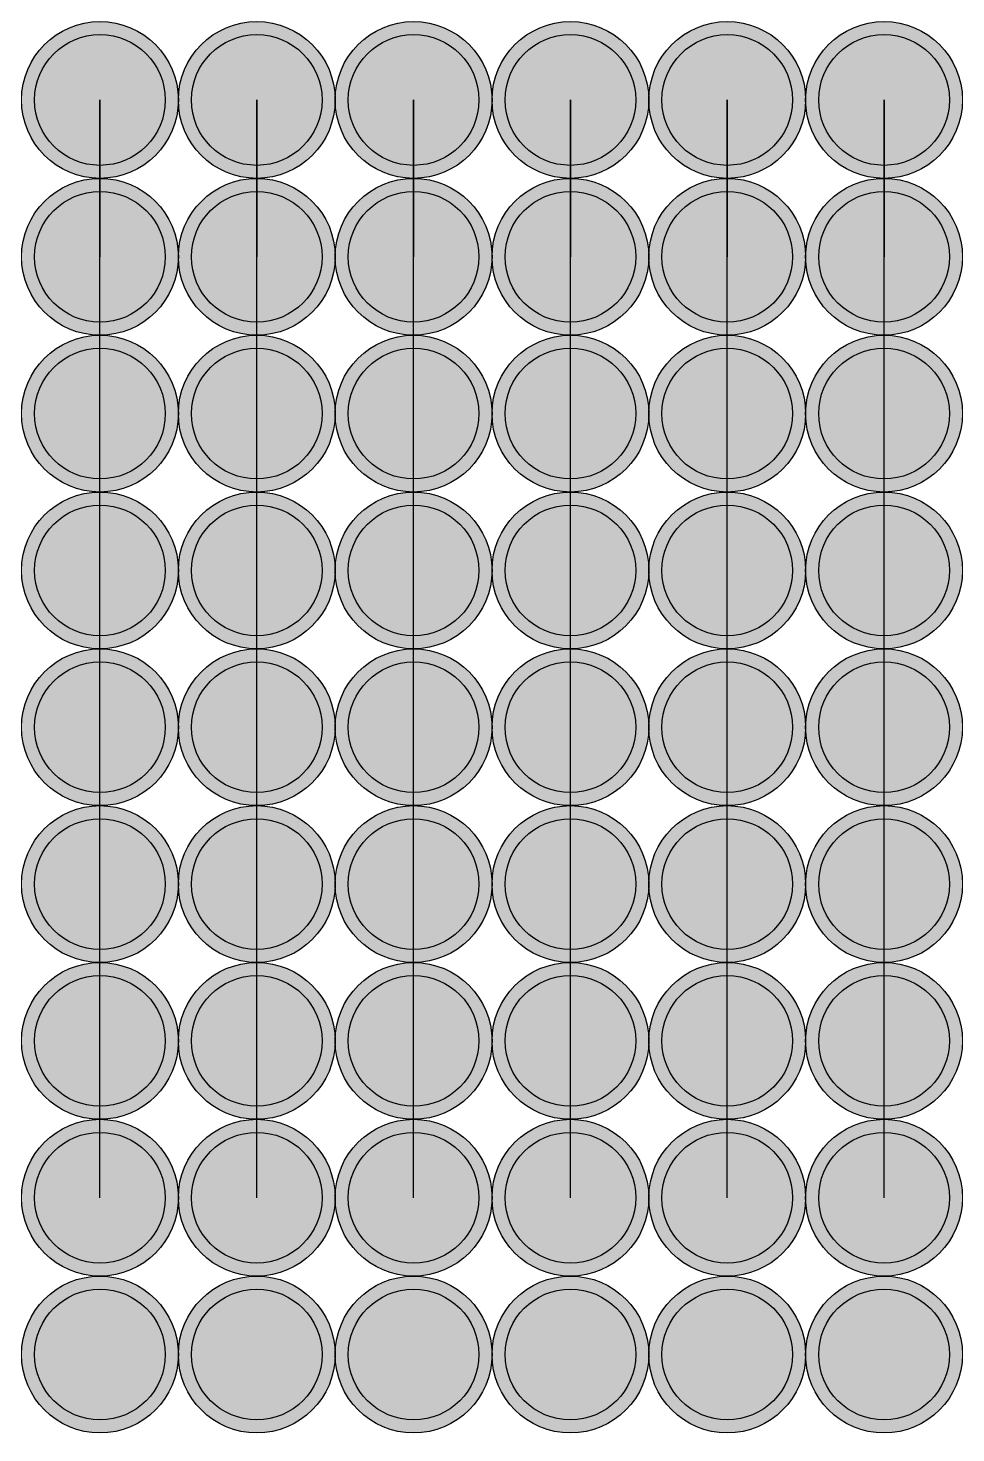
# Model space of a CAD drawing. Header units: inches. Extents: x -713 to 287, y -537 to 251.
# Drawn here: x -360.82 to -351.95, y -344.83 to -331.4 of the extents above; entities that cross this region are included whole.
import ezdxf

# ---------------------------------------------------------------- set-up
doc = ezdxf.new("R2010")
doc.units = ezdxf.units.IN
doc.header["$MEASUREMENT"] = 0

msp = doc.modelspace()

# ---------------------------------------------------------------- hatches: boundary and pattern name
at = {"linetype": 'Continuous'}
h = msp.add_hatch(color=256, dxfattribs=at)
h.set_gradient(color1=(6, 123, 249), one_color=1, tint=1)
h.paths.add_polyline_path([(-360.885, -332.083, 1), (-359.385, -332.083, 1)])
h.paths.add_polyline_path([(-359.51, -332.083, -1), (-360.76, -332.083, -1)], flags=16)
h = msp.add_hatch(color=256, dxfattribs=at)
h.set_gradient(color1=(6, 123, 249), one_color=1, tint=1)
h.paths.add_polyline_path([(-359.385, -332.083, 1), (-357.885, -332.083, 1)])
h.paths.add_polyline_path([(-358.01, -332.083, -1), (-359.26, -332.083, -1)], flags=16)
h = msp.add_hatch(color=256, dxfattribs=at)
h.set_gradient(color1=(6, 123, 249), one_color=1, tint=1)
h.paths.add_polyline_path([(-357.885, -332.083, 1), (-356.385, -332.083, 1)])
h.paths.add_polyline_path([(-356.51, -332.083, -1), (-357.76, -332.083, -1)], flags=16)
h = msp.add_hatch(color=256, dxfattribs=at)
h.set_gradient(color1=(6, 123, 249), one_color=1, tint=1)
h.paths.add_polyline_path([(-356.385, -332.083, 1), (-354.885, -332.083, 1)])
h.paths.add_polyline_path([(-355.01, -332.083, -1), (-356.26, -332.083, -1)], flags=16)
h = msp.add_hatch(color=256, dxfattribs=at)
h.set_gradient(color1=(6, 123, 249), one_color=1, tint=1)
h.paths.add_polyline_path([(-354.885, -332.083, 1), (-353.385, -332.083, 1)])
h.paths.add_polyline_path([(-353.51, -332.083, -1), (-354.76, -332.083, -1)], flags=16)
h = msp.add_hatch(color=256, dxfattribs=at)
h.set_gradient(color1=(6, 123, 249), one_color=1, tint=1)
h.paths.add_polyline_path([(-353.385, -332.083, 1), (-351.885, -332.083, 1)])
h.paths.add_polyline_path([(-352.01, -332.083, -1), (-353.26, -332.083, -1)], flags=16)
h = msp.add_hatch(color=256, dxfattribs=at)
h.set_gradient(color1=(247, 100, 8), one_color=1, tint=1)
h.paths.add_polyline_path([(-359.51, -332.083, 1), (-360.76, -332.083, 1)])
h = msp.add_hatch(color=256, dxfattribs=at)
h.set_gradient(color1=(247, 100, 8), one_color=1, tint=1)
h.paths.add_polyline_path([(-358.01, -332.083, 1), (-359.26, -332.083, 1)])
h = msp.add_hatch(color=256, dxfattribs=at)
h.set_gradient(color1=(247, 100, 8), one_color=1, tint=1)
h.paths.add_polyline_path([(-356.51, -332.083, 1), (-357.76, -332.083, 1)])
h = msp.add_hatch(color=256, dxfattribs=at)
h.set_gradient(color1=(247, 100, 8), one_color=1, tint=1)
h.paths.add_polyline_path([(-355.01, -332.083, 1), (-356.26, -332.083, 1)])
h = msp.add_hatch(color=256, dxfattribs=at)
h.set_gradient(color1=(247, 100, 8), one_color=1, tint=1)
h.paths.add_polyline_path([(-353.51, -332.083, 1), (-354.76, -332.083, 1)])
h = msp.add_hatch(color=256, dxfattribs=at)
h.set_gradient(color1=(247, 100, 8), one_color=1, tint=1)
h.paths.add_polyline_path([(-352.01, -332.083, 1), (-353.26, -332.083, 1)])
h = msp.add_hatch(color=256, dxfattribs=at)
h.set_gradient(color1=(6, 123, 249), one_color=1, tint=1)
h.paths.add_polyline_path([(-360.885, -333.583, 1), (-359.385, -333.583, 1)])
h.paths.add_polyline_path([(-359.51, -333.583, -1), (-360.76, -333.583, -1)], flags=16)
h = msp.add_hatch(color=256, dxfattribs=at)
h.set_gradient(color1=(6, 123, 249), one_color=1, tint=1)
h.paths.add_polyline_path([(-359.385, -333.583, 1), (-357.885, -333.583, 1)])
h.paths.add_polyline_path([(-358.01, -333.583, -1), (-359.26, -333.583, -1)], flags=16)
h = msp.add_hatch(color=256, dxfattribs=at)
h.set_gradient(color1=(6, 123, 249), one_color=1, tint=1)
h.paths.add_polyline_path([(-357.885, -333.583, 1), (-356.385, -333.583, 1)])
h.paths.add_polyline_path([(-356.51, -333.583, -1), (-357.76, -333.583, -1)], flags=16)
h = msp.add_hatch(color=256, dxfattribs=at)
h.set_gradient(color1=(6, 123, 249), one_color=1, tint=1)
h.paths.add_polyline_path([(-356.385, -333.583, 1), (-354.885, -333.583, 1)])
h.paths.add_polyline_path([(-355.01, -333.583, -1), (-356.26, -333.583, -1)], flags=16)
h = msp.add_hatch(color=256, dxfattribs=at)
h.set_gradient(color1=(6, 123, 249), one_color=1, tint=1)
h.paths.add_polyline_path([(-354.885, -333.583, 1), (-353.385, -333.583, 1)])
h.paths.add_polyline_path([(-353.51, -333.583, -1), (-354.76, -333.583, -1)], flags=16)
h = msp.add_hatch(color=256, dxfattribs=at)
h.set_gradient(color1=(6, 123, 249), one_color=1, tint=1)
h.paths.add_polyline_path([(-353.385, -333.583, 1), (-351.885, -333.583, 1)])
h.paths.add_polyline_path([(-352.01, -333.583, -1), (-353.26, -333.583, -1)], flags=16)
h = msp.add_hatch(color=256, dxfattribs=at)
h.set_gradient(color1=(247, 100, 8), one_color=1, tint=1)
h.paths.add_polyline_path([(-359.51, -333.583, 1), (-360.76, -333.583, 1)])
h = msp.add_hatch(color=256, dxfattribs=at)
h.set_gradient(color1=(247, 100, 8), one_color=1, tint=1)
h.paths.add_polyline_path([(-358.01, -333.583, 1), (-359.26, -333.583, 1)])
h = msp.add_hatch(color=256, dxfattribs=at)
h.set_gradient(color1=(247, 100, 8), one_color=1, tint=1)
h.paths.add_polyline_path([(-356.51, -333.583, 1), (-357.76, -333.583, 1)])
h = msp.add_hatch(color=256, dxfattribs=at)
h.set_gradient(color1=(247, 100, 8), one_color=1, tint=1)
h.paths.add_polyline_path([(-355.01, -333.583, 1), (-356.26, -333.583, 1)])
h = msp.add_hatch(color=256, dxfattribs=at)
h.set_gradient(color1=(247, 100, 8), one_color=1, tint=1)
h.paths.add_polyline_path([(-353.51, -333.583, 1), (-354.76, -333.583, 1)])
h = msp.add_hatch(color=256, dxfattribs=at)
h.set_gradient(color1=(247, 100, 8), one_color=1, tint=1)
h.paths.add_polyline_path([(-352.01, -333.583, 1), (-353.26, -333.583, 1)])
h = msp.add_hatch(color=256, dxfattribs=at)
h.set_gradient(color1=(6, 123, 249), one_color=1, tint=1)
h.paths.add_polyline_path([(-360.885, -335.083, 1), (-359.385, -335.083, 1)])
h.paths.add_polyline_path([(-359.51, -335.083, -1), (-360.76, -335.083, -1)], flags=16)
h = msp.add_hatch(color=256, dxfattribs=at)
h.set_gradient(color1=(247, 100, 8), one_color=1, tint=1)
h.paths.add_polyline_path([(-359.51, -335.083, 1), (-360.76, -335.083, 1)])
h = msp.add_hatch(color=256, dxfattribs=at)
h.set_gradient(color1=(6, 123, 249), one_color=1, tint=1)
h.paths.add_polyline_path([(-359.385, -335.083, 1), (-357.885, -335.083, 1)])
h.paths.add_polyline_path([(-358.01, -335.083, -1), (-359.26, -335.083, -1)], flags=16)
h = msp.add_hatch(color=256, dxfattribs=at)
h.set_gradient(color1=(247, 100, 8), one_color=1, tint=1)
h.paths.add_polyline_path([(-358.01, -335.083, 1), (-359.26, -335.083, 1)])
h = msp.add_hatch(color=256, dxfattribs=at)
h.set_gradient(color1=(6, 123, 249), one_color=1, tint=1)
h.paths.add_polyline_path([(-357.885, -335.083, 1), (-356.385, -335.083, 1)])
h.paths.add_polyline_path([(-356.51, -335.083, -1), (-357.76, -335.083, -1)], flags=16)
h = msp.add_hatch(color=256, dxfattribs=at)
h.set_gradient(color1=(247, 100, 8), one_color=1, tint=1)
h.paths.add_polyline_path([(-356.51, -335.083, 1), (-357.76, -335.083, 1)])
h = msp.add_hatch(color=256, dxfattribs=at)
h.set_gradient(color1=(6, 123, 249), one_color=1, tint=1)
h.paths.add_polyline_path([(-356.385, -335.083, 1), (-354.885, -335.083, 1)])
h.paths.add_polyline_path([(-355.01, -335.083, -1), (-356.26, -335.083, -1)], flags=16)
h = msp.add_hatch(color=256, dxfattribs=at)
h.set_gradient(color1=(247, 100, 8), one_color=1, tint=1)
h.paths.add_polyline_path([(-355.01, -335.083, 1), (-356.26, -335.083, 1)])
h = msp.add_hatch(color=256, dxfattribs=at)
h.set_gradient(color1=(6, 123, 249), one_color=1, tint=1)
h.paths.add_polyline_path([(-354.885, -335.083, 1), (-353.385, -335.083, 1)])
h.paths.add_polyline_path([(-353.51, -335.083, -1), (-354.76, -335.083, -1)], flags=16)
h = msp.add_hatch(color=256, dxfattribs=at)
h.set_gradient(color1=(247, 100, 8), one_color=1, tint=1)
h.paths.add_polyline_path([(-353.51, -335.083, 1), (-354.76, -335.083, 1)])
h = msp.add_hatch(color=256, dxfattribs=at)
h.set_gradient(color1=(6, 123, 249), one_color=1, tint=1)
h.paths.add_polyline_path([(-353.385, -335.083, 1), (-351.885, -335.083, 1)])
h.paths.add_polyline_path([(-352.01, -335.083, -1), (-353.26, -335.083, -1)], flags=16)
h = msp.add_hatch(color=256, dxfattribs=at)
h.set_gradient(color1=(247, 100, 8), one_color=1, tint=1)
h.paths.add_polyline_path([(-352.01, -335.083, 1), (-353.26, -335.083, 1)])
h = msp.add_hatch(color=256, dxfattribs=at)
h.set_gradient(color1=(6, 123, 249), one_color=1, tint=1)
h.paths.add_polyline_path([(-360.885, -336.583, 1), (-359.385, -336.583, 1)])
h.paths.add_polyline_path([(-359.51, -336.583, -1), (-360.76, -336.583, -1)], flags=16)
h = msp.add_hatch(color=256, dxfattribs=at)
h.set_gradient(color1=(6, 123, 249), one_color=1, tint=1)
h.paths.add_polyline_path([(-359.385, -336.583, 1), (-357.885, -336.583, 1)])
h.paths.add_polyline_path([(-358.01, -336.583, -1), (-359.26, -336.583, -1)], flags=16)
h = msp.add_hatch(color=256, dxfattribs=at)
h.set_gradient(color1=(6, 123, 249), one_color=1, tint=1)
h.paths.add_polyline_path([(-357.885, -336.583, 1), (-356.385, -336.583, 1)])
h.paths.add_polyline_path([(-356.51, -336.583, -1), (-357.76, -336.583, -1)], flags=16)
h = msp.add_hatch(color=256, dxfattribs=at)
h.set_gradient(color1=(6, 123, 249), one_color=1, tint=1)
h.paths.add_polyline_path([(-356.385, -336.583, 1), (-354.885, -336.583, 1)])
h.paths.add_polyline_path([(-355.01, -336.583, -1), (-356.26, -336.583, -1)], flags=16)
h = msp.add_hatch(color=256, dxfattribs=at)
h.set_gradient(color1=(6, 123, 249), one_color=1, tint=1)
h.paths.add_polyline_path([(-354.885, -336.583, 1), (-353.385, -336.583, 1)])
h.paths.add_polyline_path([(-353.51, -336.583, -1), (-354.76, -336.583, -1)], flags=16)
h = msp.add_hatch(color=256, dxfattribs=at)
h.set_gradient(color1=(6, 123, 249), one_color=1, tint=1)
h.paths.add_polyline_path([(-353.385, -336.583, 1), (-351.885, -336.583, 1)])
h.paths.add_polyline_path([(-352.01, -336.583, -1), (-353.26, -336.583, -1)], flags=16)
h = msp.add_hatch(color=256, dxfattribs=at)
h.set_gradient(color1=(247, 100, 8), one_color=1, tint=1)
h.paths.add_polyline_path([(-359.51, -336.583, 1), (-360.76, -336.583, 1)])
h = msp.add_hatch(color=256, dxfattribs=at)
h.set_gradient(color1=(247, 100, 8), one_color=1, tint=1)
h.paths.add_polyline_path([(-358.01, -336.583, 1), (-359.26, -336.583, 1)])
h = msp.add_hatch(color=256, dxfattribs=at)
h.set_gradient(color1=(247, 100, 8), one_color=1, tint=1)
h.paths.add_polyline_path([(-356.51, -336.583, 1), (-357.76, -336.583, 1)])
h = msp.add_hatch(color=256, dxfattribs=at)
h.set_gradient(color1=(247, 100, 8), one_color=1, tint=1)
h.paths.add_polyline_path([(-355.01, -336.583, 1), (-356.26, -336.583, 1)])
h = msp.add_hatch(color=256, dxfattribs=at)
h.set_gradient(color1=(247, 100, 8), one_color=1, tint=1)
h.paths.add_polyline_path([(-353.51, -336.583, 1), (-354.76, -336.583, 1)])
h = msp.add_hatch(color=256, dxfattribs=at)
h.set_gradient(color1=(247, 100, 8), one_color=1, tint=1)
h.paths.add_polyline_path([(-352.01, -336.583, 1), (-353.26, -336.583, 1)])
h = msp.add_hatch(color=256, dxfattribs=at)
h.set_gradient(color1=(6, 123, 249), one_color=1, tint=1)
h.paths.add_polyline_path([(-360.885, -338.083, 1), (-359.385, -338.083, 1)])
h.paths.add_polyline_path([(-359.51, -338.083, -1), (-360.76, -338.083, -1)], flags=16)
h = msp.add_hatch(color=256, dxfattribs=at)
h.set_gradient(color1=(6, 123, 249), one_color=1, tint=1)
h.paths.add_polyline_path([(-359.385, -338.083, 1), (-357.885, -338.083, 1)])
h.paths.add_polyline_path([(-358.01, -338.083, -1), (-359.26, -338.083, -1)], flags=16)
h = msp.add_hatch(color=256, dxfattribs=at)
h.set_gradient(color1=(6, 123, 249), one_color=1, tint=1)
h.paths.add_polyline_path([(-357.885, -338.083, 1), (-356.385, -338.083, 1)])
h.paths.add_polyline_path([(-356.51, -338.083, -1), (-357.76, -338.083, -1)], flags=16)
h = msp.add_hatch(color=256, dxfattribs=at)
h.set_gradient(color1=(6, 123, 249), one_color=1, tint=1)
h.paths.add_polyline_path([(-356.385, -338.083, 1), (-354.885, -338.083, 1)])
h.paths.add_polyline_path([(-355.01, -338.083, -1), (-356.26, -338.083, -1)], flags=16)
h = msp.add_hatch(color=256, dxfattribs=at)
h.set_gradient(color1=(6, 123, 249), one_color=1, tint=1)
h.paths.add_polyline_path([(-354.885, -338.083, 1), (-353.385, -338.083, 1)])
h.paths.add_polyline_path([(-353.51, -338.083, -1), (-354.76, -338.083, -1)], flags=16)
h = msp.add_hatch(color=256, dxfattribs=at)
h.set_gradient(color1=(6, 123, 249), one_color=1, tint=1)
h.paths.add_polyline_path([(-353.385, -338.083, 1), (-351.885, -338.083, 1)])
h.paths.add_polyline_path([(-352.01, -338.083, -1), (-353.26, -338.083, -1)], flags=16)
h = msp.add_hatch(color=256, dxfattribs=at)
h.set_gradient(color1=(247, 100, 8), one_color=1, tint=1)
h.paths.add_polyline_path([(-359.51, -338.083, 1), (-360.76, -338.083, 1)])
h = msp.add_hatch(color=256, dxfattribs=at)
h.set_gradient(color1=(247, 100, 8), one_color=1, tint=1)
h.paths.add_polyline_path([(-358.01, -338.083, 1), (-359.26, -338.083, 1)])
h = msp.add_hatch(color=256, dxfattribs=at)
h.set_gradient(color1=(247, 100, 8), one_color=1, tint=1)
h.paths.add_polyline_path([(-356.51, -338.083, 1), (-357.76, -338.083, 1)])
h = msp.add_hatch(color=256, dxfattribs=at)
h.set_gradient(color1=(247, 100, 8), one_color=1, tint=1)
h.paths.add_polyline_path([(-355.01, -338.083, 1), (-356.26, -338.083, 1)])
h = msp.add_hatch(color=256, dxfattribs=at)
h.set_gradient(color1=(247, 100, 8), one_color=1, tint=1)
h.paths.add_polyline_path([(-353.51, -338.083, 1), (-354.76, -338.083, 1)])
h = msp.add_hatch(color=256, dxfattribs=at)
h.set_gradient(color1=(247, 100, 8), one_color=1, tint=1)
h.paths.add_polyline_path([(-352.01, -338.083, 1), (-353.26, -338.083, 1)])
h = msp.add_hatch(color=256, dxfattribs=at)
h.set_gradient(color1=(6, 123, 249), one_color=1, tint=1)
h.paths.add_polyline_path([(-360.885, -339.583, 1), (-359.385, -339.583, 1)])
h.paths.add_polyline_path([(-359.51, -339.583, -1), (-360.76, -339.583, -1)], flags=16)
h = msp.add_hatch(color=256, dxfattribs=at)
h.set_gradient(color1=(6, 123, 249), one_color=1, tint=1)
h.paths.add_polyline_path([(-359.385, -339.583, 1), (-357.885, -339.583, 1)])
h.paths.add_polyline_path([(-358.01, -339.583, -1), (-359.26, -339.583, -1)], flags=16)
h = msp.add_hatch(color=256, dxfattribs=at)
h.set_gradient(color1=(6, 123, 249), one_color=1, tint=1)
h.paths.add_polyline_path([(-357.885, -339.583, 1), (-356.385, -339.583, 1)])
h.paths.add_polyline_path([(-356.51, -339.583, -1), (-357.76, -339.583, -1)], flags=16)
h = msp.add_hatch(color=256, dxfattribs=at)
h.set_gradient(color1=(6, 123, 249), one_color=1, tint=1)
h.paths.add_polyline_path([(-356.385, -339.583, 1), (-354.885, -339.583, 1)])
h.paths.add_polyline_path([(-355.01, -339.583, -1), (-356.26, -339.583, -1)], flags=16)
h = msp.add_hatch(color=256, dxfattribs=at)
h.set_gradient(color1=(6, 123, 249), one_color=1, tint=1)
h.paths.add_polyline_path([(-354.885, -339.583, 1), (-353.385, -339.583, 1)])
h.paths.add_polyline_path([(-353.51, -339.583, -1), (-354.76, -339.583, -1)], flags=16)
h = msp.add_hatch(color=256, dxfattribs=at)
h.set_gradient(color1=(6, 123, 249), one_color=1, tint=1)
h.paths.add_polyline_path([(-353.385, -339.583, 1), (-351.885, -339.583, 1)])
h.paths.add_polyline_path([(-352.01, -339.583, -1), (-353.26, -339.583, -1)], flags=16)
h = msp.add_hatch(color=256, dxfattribs=at)
h.set_gradient(color1=(247, 100, 8), one_color=1, tint=1)
h.paths.add_polyline_path([(-359.51, -339.583, 1), (-360.76, -339.583, 1)])
h = msp.add_hatch(color=256, dxfattribs=at)
h.set_gradient(color1=(247, 100, 8), one_color=1, tint=1)
h.paths.add_polyline_path([(-358.01, -339.583, 1), (-359.26, -339.583, 1)])
h = msp.add_hatch(color=256, dxfattribs=at)
h.set_gradient(color1=(247, 100, 8), one_color=1, tint=1)
h.paths.add_polyline_path([(-356.51, -339.583, 1), (-357.76, -339.583, 1)])
h = msp.add_hatch(color=256, dxfattribs=at)
h.set_gradient(color1=(247, 100, 8), one_color=1, tint=1)
h.paths.add_polyline_path([(-355.01, -339.583, 1), (-356.26, -339.583, 1)])
h = msp.add_hatch(color=256, dxfattribs=at)
h.set_gradient(color1=(247, 100, 8), one_color=1, tint=1)
h.paths.add_polyline_path([(-353.51, -339.583, 1), (-354.76, -339.583, 1)])
h = msp.add_hatch(color=256, dxfattribs=at)
h.set_gradient(color1=(247, 100, 8), one_color=1, tint=1)
h.paths.add_polyline_path([(-352.01, -339.583, 1), (-353.26, -339.583, 1)])
h = msp.add_hatch(color=256, dxfattribs=at)
h.set_gradient(color1=(6, 123, 249), one_color=1, tint=1)
h.paths.add_polyline_path([(-360.885, -341.083, 1), (-359.385, -341.083, 1)])
h.paths.add_polyline_path([(-359.51, -341.083, -1), (-360.76, -341.083, -1)], flags=16)
h = msp.add_hatch(color=256, dxfattribs=at)
h.set_gradient(color1=(6, 123, 249), one_color=1, tint=1)
h.paths.add_polyline_path([(-359.385, -341.083, 1), (-357.885, -341.083, 1)])
h.paths.add_polyline_path([(-358.01, -341.083, -1), (-359.26, -341.083, -1)], flags=16)
h = msp.add_hatch(color=256, dxfattribs=at)
h.set_gradient(color1=(6, 123, 249), one_color=1, tint=1)
h.paths.add_polyline_path([(-357.885, -341.083, 1), (-356.385, -341.083, 1)])
h.paths.add_polyline_path([(-356.51, -341.083, -1), (-357.76, -341.083, -1)], flags=16)
h = msp.add_hatch(color=256, dxfattribs=at)
h.set_gradient(color1=(6, 123, 249), one_color=1, tint=1)
h.paths.add_polyline_path([(-356.385, -341.083, 1), (-354.885, -341.083, 1)])
h.paths.add_polyline_path([(-355.01, -341.083, -1), (-356.26, -341.083, -1)], flags=16)
h = msp.add_hatch(color=256, dxfattribs=at)
h.set_gradient(color1=(6, 123, 249), one_color=1, tint=1)
h.paths.add_polyline_path([(-354.885, -341.083, 1), (-353.385, -341.083, 1)])
h.paths.add_polyline_path([(-353.51, -341.083, -1), (-354.76, -341.083, -1)], flags=16)
h = msp.add_hatch(color=256, dxfattribs=at)
h.set_gradient(color1=(6, 123, 249), one_color=1, tint=1)
h.paths.add_polyline_path([(-353.385, -341.083, 1), (-351.885, -341.083, 1)])
h.paths.add_polyline_path([(-352.01, -341.083, -1), (-353.26, -341.083, -1)], flags=16)
h = msp.add_hatch(color=256, dxfattribs=at)
h.set_gradient(color1=(247, 100, 8), one_color=1, tint=1)
h.paths.add_polyline_path([(-359.51, -341.083, 1), (-360.76, -341.083, 1)])
h = msp.add_hatch(color=256, dxfattribs=at)
h.set_gradient(color1=(247, 100, 8), one_color=1, tint=1)
h.paths.add_polyline_path([(-358.01, -341.083, 1), (-359.26, -341.083, 1)])
h = msp.add_hatch(color=256, dxfattribs=at)
h.set_gradient(color1=(247, 100, 8), one_color=1, tint=1)
h.paths.add_polyline_path([(-356.51, -341.083, 1), (-357.76, -341.083, 1)])
h = msp.add_hatch(color=256, dxfattribs=at)
h.set_gradient(color1=(247, 100, 8), one_color=1, tint=1)
h.paths.add_polyline_path([(-355.01, -341.083, 1), (-356.26, -341.083, 1)])
h = msp.add_hatch(color=256, dxfattribs=at)
h.set_gradient(color1=(247, 100, 8), one_color=1, tint=1)
h.paths.add_polyline_path([(-353.51, -341.083, 1), (-354.76, -341.083, 1)])
h = msp.add_hatch(color=256, dxfattribs=at)
h.set_gradient(color1=(247, 100, 8), one_color=1, tint=1)
h.paths.add_polyline_path([(-352.01, -341.083, 1), (-353.26, -341.083, 1)])
h = msp.add_hatch(color=256, dxfattribs=at)
h.set_gradient(color1=(6, 123, 249), one_color=1, tint=1)
h.paths.add_polyline_path([(-360.885, -342.583, 1), (-359.385, -342.583, 1)])
h.paths.add_polyline_path([(-359.51, -342.583, -1), (-360.76, -342.583, -1)], flags=16)
h = msp.add_hatch(color=256, dxfattribs=at)
h.set_gradient(color1=(6, 123, 249), one_color=1, tint=1)
h.paths.add_polyline_path([(-359.385, -342.583, 1), (-357.885, -342.583, 1)])
h.paths.add_polyline_path([(-358.01, -342.583, -1), (-359.26, -342.583, -1)], flags=16)
h = msp.add_hatch(color=256, dxfattribs=at)
h.set_gradient(color1=(6, 123, 249), one_color=1, tint=1)
h.paths.add_polyline_path([(-357.885, -342.583, 1), (-356.385, -342.583, 1)])
h.paths.add_polyline_path([(-356.51, -342.583, -1), (-357.76, -342.583, -1)], flags=16)
h = msp.add_hatch(color=256, dxfattribs=at)
h.set_gradient(color1=(6, 123, 249), one_color=1, tint=1)
h.paths.add_polyline_path([(-356.385, -342.583, 1), (-354.885, -342.583, 1)])
h.paths.add_polyline_path([(-355.01, -342.583, -1), (-356.26, -342.583, -1)], flags=16)
h = msp.add_hatch(color=256, dxfattribs=at)
h.set_gradient(color1=(6, 123, 249), one_color=1, tint=1)
h.paths.add_polyline_path([(-354.885, -342.583, 1), (-353.385, -342.583, 1)])
h.paths.add_polyline_path([(-353.51, -342.583, -1), (-354.76, -342.583, -1)], flags=16)
h = msp.add_hatch(color=256, dxfattribs=at)
h.set_gradient(color1=(6, 123, 249), one_color=1, tint=1)
h.paths.add_polyline_path([(-353.385, -342.583, 1), (-351.885, -342.583, 1)])
h.paths.add_polyline_path([(-352.01, -342.583, -1), (-353.26, -342.583, -1)], flags=16)
h = msp.add_hatch(color=256, dxfattribs=at)
h.set_gradient(color1=(247, 100, 8), one_color=1, tint=1)
h.paths.add_polyline_path([(-359.51, -342.583, 1), (-360.76, -342.583, 1)])
h = msp.add_hatch(color=256, dxfattribs=at)
h.set_gradient(color1=(247, 100, 8), one_color=1, tint=1)
h.paths.add_polyline_path([(-358.01, -342.583, 1), (-359.26, -342.583, 1)])
h = msp.add_hatch(color=256, dxfattribs=at)
h.set_gradient(color1=(247, 100, 8), one_color=1, tint=1)
h.paths.add_polyline_path([(-356.51, -342.583, 1), (-357.76, -342.583, 1)])
h = msp.add_hatch(color=256, dxfattribs=at)
h.set_gradient(color1=(247, 100, 8), one_color=1, tint=1)
h.paths.add_polyline_path([(-355.01, -342.583, 1), (-356.26, -342.583, 1)])
h = msp.add_hatch(color=256, dxfattribs=at)
h.set_gradient(color1=(247, 100, 8), one_color=1, tint=1)
h.paths.add_polyline_path([(-353.51, -342.583, 1), (-354.76, -342.583, 1)])
h = msp.add_hatch(color=256, dxfattribs=at)
h.set_gradient(color1=(247, 100, 8), one_color=1, tint=1)
h.paths.add_polyline_path([(-352.01, -342.583, 1), (-353.26, -342.583, 1)])
h = msp.add_hatch(color=256, dxfattribs=at)
h.set_gradient(color1=(6, 123, 249), one_color=1, tint=1)
h.paths.add_polyline_path([(-360.885, -344.083, 1), (-359.385, -344.083, 1)])
h.paths.add_polyline_path([(-359.51, -344.083, -1), (-360.76, -344.083, -1)], flags=16)
h = msp.add_hatch(color=256, dxfattribs=at)
h.set_gradient(color1=(247, 100, 8), one_color=1, tint=1)
h.paths.add_polyline_path([(-359.51, -344.083, 1), (-360.76, -344.083, 1)])
h = msp.add_hatch(color=256, dxfattribs=at)
h.set_gradient(color1=(6, 123, 249), one_color=1, tint=1)
h.paths.add_polyline_path([(-359.385, -344.083, 1), (-357.885, -344.083, 1)])
h.paths.add_polyline_path([(-358.01, -344.083, -1), (-359.26, -344.083, -1)], flags=16)
h = msp.add_hatch(color=256, dxfattribs=at)
h.set_gradient(color1=(247, 100, 8), one_color=1, tint=1)
h.paths.add_polyline_path([(-358.01, -344.083, 1), (-359.26, -344.083, 1)])
h = msp.add_hatch(color=256, dxfattribs=at)
h.set_gradient(color1=(6, 123, 249), one_color=1, tint=1)
h.paths.add_polyline_path([(-357.885, -344.083, 1), (-356.385, -344.083, 1)])
h.paths.add_polyline_path([(-356.51, -344.083, -1), (-357.76, -344.083, -1)], flags=16)
h = msp.add_hatch(color=256, dxfattribs=at)
h.set_gradient(color1=(247, 100, 8), one_color=1, tint=1)
h.paths.add_polyline_path([(-356.51, -344.083, 1), (-357.76, -344.083, 1)])
h = msp.add_hatch(color=256, dxfattribs=at)
h.set_gradient(color1=(6, 123, 249), one_color=1, tint=1)
h.paths.add_polyline_path([(-356.385, -344.083, 1), (-354.885, -344.083, 1)])
h.paths.add_polyline_path([(-355.01, -344.083, -1), (-356.26, -344.083, -1)], flags=16)
h = msp.add_hatch(color=256, dxfattribs=at)
h.set_gradient(color1=(247, 100, 8), one_color=1, tint=1)
h.paths.add_polyline_path([(-355.01, -344.083, 1), (-356.26, -344.083, 1)])
h = msp.add_hatch(color=256, dxfattribs=at)
h.set_gradient(color1=(6, 123, 249), one_color=1, tint=1)
h.paths.add_polyline_path([(-354.885, -344.083, 1), (-353.385, -344.083, 1)])
h.paths.add_polyline_path([(-353.51, -344.083, -1), (-354.76, -344.083, -1)], flags=16)
h = msp.add_hatch(color=256, dxfattribs=at)
h.set_gradient(color1=(247, 100, 8), one_color=1, tint=1)
h.paths.add_polyline_path([(-353.51, -344.083, 1), (-354.76, -344.083, 1)])
h = msp.add_hatch(color=256, dxfattribs=at)
h.set_gradient(color1=(6, 123, 249), one_color=1, tint=1)
h.paths.add_polyline_path([(-353.385, -344.083, 1), (-351.885, -344.083, 1)])
h.paths.add_polyline_path([(-352.01, -344.083, -1), (-353.26, -344.083, -1)], flags=16)
h = msp.add_hatch(color=256, dxfattribs=at)
h.set_gradient(color1=(247, 100, 8), one_color=1, tint=1)
h.paths.add_polyline_path([(-352.01, -344.083, 1), (-353.26, -344.083, 1)])

# ---------------------------------------------------------------- linework, layer by layer
for p, q in [((-360.135, -333.583), (-360.135, -332.083)), ((-360.135, -332.083), (-360.135, -333.583)), ((-358.635, -333.583), (-358.635, -332.083)), ((-358.635, -332.083), (-358.635, -333.583)), ((-357.135, -333.583), (-357.135, -332.083)), ((-357.135, -332.083), (-357.135, -333.583)), ((-355.635, -333.583), (-355.635, -332.083)), ((-355.635, -332.083), (-355.635, -333.583)), ((-354.135, -333.583), (-354.135, -332.083)), ((-354.135, -332.083), (-354.135, -333.583)), ((-352.635, -333.583), (-352.635, -332.083)), ((-352.635, -332.083), (-352.635, -333.583)), ((-360.135, -335.083), (-360.135, -333.583)), ((-358.635, -335.083), (-358.635, -333.583)), ((-357.135, -335.083), (-357.135, -333.583)), ((-355.635, -335.083), (-355.635, -333.583)), ((-354.135, -335.083), (-354.135, -333.583)), ((-352.635, -335.083), (-352.635, -333.583)), ((-360.135, -336.583), (-360.135, -335.083)), ((-358.635, -336.583), (-358.635, -335.083)), ((-357.135, -336.583), (-357.135, -335.083)), ((-355.635, -336.583), (-355.635, -335.083)), ((-354.135, -336.583), (-354.135, -335.083)), ((-352.635, -336.583), (-352.635, -335.083)), ((-360.135, -338.083), (-360.135, -336.583)), ((-358.635, -338.083), (-358.635, -336.583)), ((-357.135, -338.083), (-357.135, -336.583)), ((-355.635, -338.083), (-355.635, -336.583)), ((-354.135, -338.083), (-354.135, -336.583)), ((-352.635, -338.083), (-352.635, -336.583)), ((-360.135, -339.583), (-360.135, -338.083)), ((-358.635, -339.583), (-358.635, -338.083)), ((-357.135, -339.583), (-357.135, -338.083)), ((-355.635, -339.583), (-355.635, -338.083)), ((-354.135, -339.583), (-354.135, -338.083)), ((-352.635, -339.583), (-352.635, -338.083)), ((-360.135, -341.083), (-360.135, -339.583)), ((-358.635, -341.083), (-358.635, -339.583)), ((-357.135, -341.083), (-357.135, -339.583)), ((-355.635, -341.083), (-355.635, -339.583)), ((-354.135, -341.083), (-354.135, -339.583)), ((-352.635, -341.083), (-352.635, -339.583)), ((-360.135, -342.583), (-360.135, -341.083)), ((-358.635, -342.583), (-358.635, -341.083)), ((-357.135, -342.583), (-357.135, -341.083)), ((-355.635, -342.583), (-355.635, -341.083)), ((-354.135, -342.583), (-354.135, -341.083)), ((-352.635, -342.583), (-352.635, -341.083))]:
    msp.add_line(p, q, dxfattribs=at)
for centre, radius in [((-360.135, -332.083), 0.75), ((-358.635, -332.083), 0.75), ((-357.135, -332.083), 0.75), ((-355.635, -332.083), 0.75), ((-354.135, -332.083), 0.75), ((-352.635, -332.083), 0.75), ((-360.135, -332.083), 0.625), ((-358.635, -332.083), 0.625), ((-357.135, -332.083), 0.625), ((-355.635, -332.083), 0.625), ((-354.135, -332.083), 0.625), ((-352.635, -332.083), 0.625), ((-360.135, -333.583), 0.75), ((-358.635, -333.583), 0.75), ((-357.135, -333.583), 0.75), ((-355.635, -333.583), 0.75), ((-354.135, -333.583), 0.75), ((-352.635, -333.583), 0.75), ((-360.135, -333.583), 0.625), ((-358.635, -333.583), 0.625), ((-357.135, -333.583), 0.625), ((-355.635, -333.583), 0.625), ((-354.135, -333.583), 0.625), ((-352.635, -333.583), 0.625), ((-360.135, -335.083), 0.75), ((-360.135, -335.083), 0.625), ((-358.635, -335.083), 0.75), ((-358.635, -335.083), 0.625), ((-357.135, -335.083), 0.75), ((-357.135, -335.083), 0.625), ((-355.635, -335.083), 0.75), ((-355.635, -335.083), 0.625), ((-354.135, -335.083), 0.75), ((-354.135, -335.083), 0.625), ((-352.635, -335.083), 0.75), ((-352.635, -335.083), 0.625), ((-360.135, -336.583), 0.75), ((-358.635, -336.583), 0.75), ((-357.135, -336.583), 0.75), ((-355.635, -336.583), 0.75), ((-354.135, -336.583), 0.75), ((-352.635, -336.583), 0.75), ((-360.135, -336.583), 0.625), ((-358.635, -336.583), 0.625), ((-357.135, -336.583), 0.625), ((-355.635, -336.583), 0.625), ((-354.135, -336.583), 0.625), ((-352.635, -336.583), 0.625), ((-360.135, -338.083), 0.75), ((-358.635, -338.083), 0.75), ((-357.135, -338.083), 0.75), ((-355.635, -338.083), 0.75), ((-354.135, -338.083), 0.75), ((-352.635, -338.083), 0.75), ((-360.135, -338.083), 0.625), ((-358.635, -338.083), 0.625), ((-357.135, -338.083), 0.625), ((-355.635, -338.083), 0.625), ((-354.135, -338.083), 0.625), ((-352.635, -338.083), 0.625), ((-360.135, -339.583), 0.75), ((-358.635, -339.583), 0.75), ((-357.135, -339.583), 0.75), ((-355.635, -339.583), 0.75), ((-354.135, -339.583), 0.75), ((-352.635, -339.583), 0.75), ((-360.135, -339.583), 0.625), ((-358.635, -339.583), 0.625), ((-357.135, -339.583), 0.625), ((-355.635, -339.583), 0.625), ((-354.135, -339.583), 0.625), ((-352.635, -339.583), 0.625), ((-360.135, -341.083), 0.75), ((-358.635, -341.083), 0.75), ((-357.135, -341.083), 0.75), ((-355.635, -341.083), 0.75), ((-354.135, -341.083), 0.75), ((-352.635, -341.083), 0.75), ((-360.135, -341.083), 0.625), ((-358.635, -341.083), 0.625), ((-357.135, -341.083), 0.625), ((-355.635, -341.083), 0.625), ((-354.135, -341.083), 0.625), ((-352.635, -341.083), 0.625), ((-360.135, -342.583), 0.75), ((-358.635, -342.583), 0.75), ((-357.135, -342.583), 0.75), ((-355.635, -342.583), 0.75), ((-354.135, -342.583), 0.75), ((-352.635, -342.583), 0.75), ((-360.135, -342.583), 0.625), ((-358.635, -342.583), 0.625), ((-357.135, -342.583), 0.625), ((-355.635, -342.583), 0.625), ((-354.135, -342.583), 0.625), ((-352.635, -342.583), 0.625), ((-360.135, -344.083), 0.75), ((-360.135, -344.083), 0.625), ((-358.635, -344.083), 0.75), ((-358.635, -344.083), 0.625), ((-357.135, -344.083), 0.75), ((-357.135, -344.083), 0.625), ((-355.635, -344.083), 0.75), ((-355.635, -344.083), 0.625), ((-354.135, -344.083), 0.75), ((-354.135, -344.083), 0.625), ((-352.635, -344.083), 0.75), ((-352.635, -344.083), 0.625)]:
    msp.add_circle(centre, radius, dxfattribs=at)

doc.saveas('drawing.dxf')
